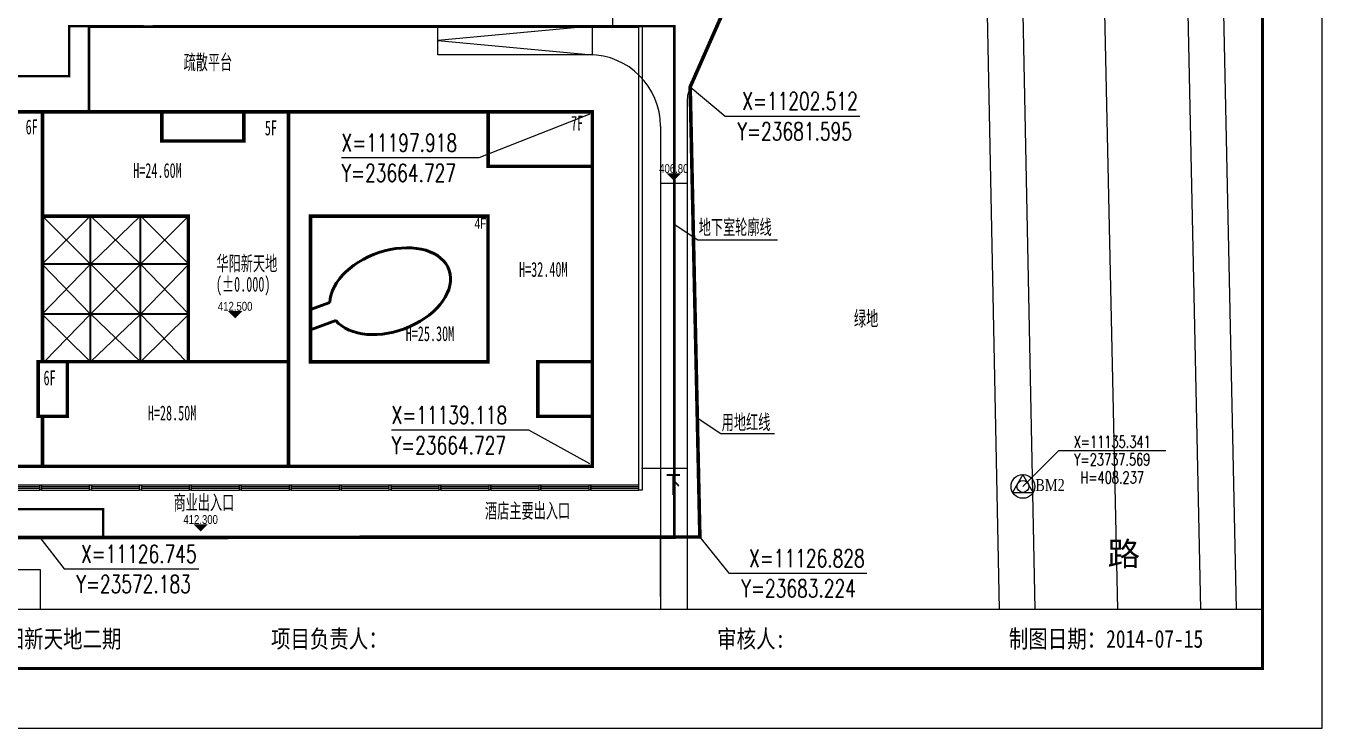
# Model space of a CAD drawing. Extents: x 23428 to 24977637, y 11095 to 11339778.
# Drawn here: x 23569.9 to 23787.9, y 11094.7 to 11212.8 of the extents above; entities that cross this region are included whole.
import ezdxf
from ezdxf.enums import TextEntityAlignment as Align

# ---------------------------------------------------------------- set-up
doc = ezdxf.new("R2010")
doc.units = 0
doc.header["$LTSCALE"] = 1000
for name, pattern in [('DASH', [0.35, 0.25, -0.1]), ('DOTE', [2.42, 2, -0.2, 0.02, -0.2]), ('HIDDEN', [0.375, 0.25, -0.125, 0, 0]), ('PHANTOM2', [1.25, 0.625, -0.125, 0.125, -0.125, 0.125, -0.125]), ('XX', [12, 10, -2])]:
    doc.linetypes.add(name, pattern=pattern)
for name, color, linetype in [('A-ANNO-TXT', 7, 'Continuous'), ('DIM_LEAD', 3, 'Continuous'), ('DIM_SYMB', 3, 'Continuous'), ('G-ANNO-CODT', 7, 'Continuous'), ('KTD', 7, 'Continuous'), ('PUB_TEXT', 7, 'Continuous'), ('STAIR', 5, 'Continuous'), ('SURFACE', 6, 'Continuous'), ('TEXT_BG', 3, 'Continuous'), ('WALL', 2, 'Continuous'), ('WINDOW', 4, 'Continuous'), ('地下停车场', 9, 'Continuous'), ('文字', 3, 'Continuous'), ('用地红线', 1, 'PHANTOM2'), ('绿线', 3, 'Continuous'), ('解坐标', 7, 'Continuous'), ('边框线及图例', 7, 'Continuous'), ('道路', 3, 'Continuous'), ('道路中线', 12, 'Continuous')]:
    doc.layers.add(name, color=color, linetype=linetype)
doc.layers.add('建筑轮廓线', color=6, linetype='Continuous', lineweight=50)
doc.styles.add('_TCH_DIM', font='SIMPLEX', dxfattribs={"bigfont": 'GBCBIG'})
doc.styles.add('BIAOGAO', font='romans.shx', dxfattribs={"bigfont": 'HZDX.SHX'})
doc.styles.add('DZNUM', font='TIMES.TTF')
doc.styles.add('DZST', font='SimSun.ttf')
doc.styles.add('HZ', font='等高度-单线.shx', dxfattribs={"width": 0.7, "height": 50, "bigfont": 'HZTXT.shx'})
doc.styles.add('HZDX', font='txt.shx', dxfattribs={"width": 0.7, "bigfont": 'hztxt.shx'})
doc.styles.add('STYLE1', font='SimSun.ttf')
doc.styles.add('宋体', font='SIMHEI.TTF')

# ---------------------------------------------------------------- blocks, each defined once
blk = doc.blocks.new('mini_bg2')
blk.add_solid([(0, 0), (-2.47, 2.47), (2.47, 2.47)])
at = {"style": 'BIAOGAO', "width": 0.8}
blk.add_attdef('%%P0.000', text='', height=2, dxfattribs=at).set_placement((0, 4.07), align=Align.MIDDLE_CENTER)

msp = doc.modelspace()

# ---------------------------------------------------------------- linework, layer by layer
at = {"linetype": 'DASH', "ltscale": 2}
msp.add_line((23668.537, 11222.418), (23668.537, 11212.718), dxfattribs=at)
at = {"layer": 'DIM_LEAD', "color": 252}
for p, q in [((23678.926, 11179.413), (23682.89, 11176.808)), ((23682.89, 11176.808), (23696.284, 11176.808)), ((23682.793, 11146.861), (23686.758, 11144.256)), ((23686.758, 11144.256), (23695.767, 11144.256))]:
    msp.add_line(p, q, dxfattribs=at)
at = {"layer": 'DIM_SYMB', "color": 252}
msp.add_lwpolyline([(23678.915, 11138.429, 0, 0, 0), (23678.927, 11183.318, 0.8, 0, 0), (23678.928, 11186.318, 0, 0, 0)], format="xyseb", dxfattribs=at)
at = {"layer": 'G-ANNO-CODT', "color": 252}
for p, q in [((23681.596, 11202.512), (23687.495, 11197.583)), ((23664.728, 11197.918), (23646.047, 11190.581)), ((23646.047, 11190.581), (23622.947, 11190.581)), ((23654.469, 11144.797), (23631.369, 11144.797)), ((23664.728, 11139.118), (23654.469, 11144.797))]:
    msp.add_line(p, q, dxfattribs=at)
at = {"layer": 'G-ANNO-CODT', "color": 3}
for p, q in [((23687.495, 11197.583), (23710.155, 11197.583)), ((23572.184, 11126.745), (23576.282, 11121.458)), ((23683.225, 11126.828), (23688.106, 11120.724)), ((23576.282, 11121.458), (23598.942, 11121.458)), ((23688.106, 11120.724), (23711.316, 11120.724))]:
    msp.add_line(p, q, dxfattribs=at)
at = {"layer": 'STAIR', "color": 252}
for p, q in [((23564.078, 11135.618), (23572.178, 11135.618)), ((23564.078, 11135.318), (23572.178, 11135.318)), ((23564.078, 11135.018), (23572.178, 11135.018)), ((23564.078, 11134.718), (23572.178, 11134.718)), ((23572.178, 11134.718), (23572.178, 11135.618)), ((23572.478, 11134.718), (23572.478, 11135.618)), ((23572.478, 11135.618), (23580.578, 11135.618)), ((23572.478, 11135.318), (23580.578, 11135.318)), ((23572.478, 11135.018), (23580.578, 11135.018)), ((23572.478, 11134.718), (23580.578, 11134.718)), ((23580.578, 11134.718), (23580.578, 11135.618)), ((23580.878, 11134.718), (23580.878, 11135.618)), ((23580.878, 11135.618), (23588.978, 11135.618)), ((23580.878, 11135.318), (23588.978, 11135.318)), ((23580.878, 11135.018), (23588.978, 11135.018)), ((23580.878, 11134.718), (23588.978, 11134.718)), ((23588.978, 11134.718), (23588.978, 11135.618)), ((23589.278, 11134.718), (23589.278, 11135.618)), ((23589.278, 11135.618), (23597.378, 11135.618)), ((23589.278, 11135.318), (23597.378, 11135.318)), ((23589.278, 11135.018), (23597.378, 11135.018)), ((23589.278, 11134.718), (23597.378, 11134.718)), ((23597.378, 11134.718), (23597.378, 11135.618)), ((23597.678, 11134.718), (23597.678, 11135.618)), ((23597.678, 11135.618), (23605.778, 11135.618)), ((23597.678, 11135.318), (23605.778, 11135.318)), ((23597.678, 11135.018), (23605.778, 11135.018)), ((23597.678, 11134.718), (23605.778, 11134.718)), ((23605.778, 11134.718), (23605.778, 11135.618)), ((23606.078, 11134.718), (23606.078, 11135.618)), ((23606.078, 11135.618), (23614.178, 11135.618)), ((23606.078, 11135.318), (23614.178, 11135.318)), ((23606.078, 11135.018), (23614.178, 11135.018)), ((23606.078, 11134.718), (23614.178, 11134.718)), ((23614.178, 11134.718), (23614.178, 11135.618)), ((23614.478, 11134.718), (23614.478, 11135.618)), ((23614.478, 11135.618), (23622.578, 11135.618)), ((23614.478, 11135.318), (23622.578, 11135.318)), ((23614.478, 11135.018), (23622.578, 11135.018)), ((23614.478, 11134.718), (23622.578, 11134.718)), ((23622.578, 11134.718), (23622.578, 11135.618)), ((23622.878, 11134.718), (23622.878, 11135.618)), ((23622.878, 11135.618), (23630.978, 11135.618)), ((23622.878, 11135.318), (23630.978, 11135.318)), ((23622.878, 11135.018), (23630.978, 11135.018)), ((23622.878, 11134.718), (23630.978, 11134.718)), ((23630.978, 11134.718), (23630.978, 11135.618)), ((23631.278, 11134.718), (23631.278, 11135.618)), ((23631.278, 11135.618), (23639.378, 11135.618)), ((23631.278, 11135.318), (23639.378, 11135.318)), ((23631.278, 11135.018), (23639.378, 11135.018)), ((23631.278, 11134.718), (23639.378, 11134.718)), ((23639.378, 11134.718), (23639.378, 11135.618)), ((23639.678, 11134.718), (23639.678, 11135.618)), ((23639.678, 11135.618), (23647.778, 11135.618)), ((23639.678, 11135.318), (23647.778, 11135.318)), ((23639.678, 11135.018), (23647.778, 11135.018)), ((23639.678, 11134.718), (23647.778, 11134.718)), ((23647.778, 11134.718), (23647.778, 11135.618)), ((23648.078, 11134.718), (23648.078, 11135.618)), ((23648.078, 11135.618), (23656.178, 11135.618)), ((23648.078, 11135.318), (23656.178, 11135.318)), ((23648.078, 11135.018), (23656.178, 11135.018)), ((23648.078, 11134.718), (23656.178, 11134.718)), ((23656.178, 11134.718), (23656.178, 11135.618)), ((23656.478, 11134.718), (23656.478, 11135.618)), ((23656.478, 11135.618), (23664.578, 11135.618)), ((23656.478, 11135.318), (23664.578, 11135.318)), ((23656.478, 11135.018), (23664.578, 11135.018)), ((23656.478, 11134.718), (23664.578, 11134.718)), ((23664.578, 11134.718), (23664.578, 11135.618)), ((23664.878, 11134.718), (23664.878, 11135.618)), ((23664.878, 11135.618), (23672.978, 11135.618)), ((23664.878, 11135.318), (23672.978, 11135.318)), ((23664.878, 11135.018), (23672.978, 11135.018)), ((23664.878, 11134.718), (23672.978, 11134.718)), ((23672.978, 11134.718), (23672.978, 11135.618))]:
    msp.add_line(p, q, dxfattribs=at)
at = {"layer": 'STAIR'}
for points in [[(23672.978, 11212.718), (23580.328, 11212.718), (23580.328, 11198.318)], [(23672.978, 11212.518), (23580.528, 11212.518), (23580.528, 11198.318)]]:
    msp.add_lwpolyline(points, dxfattribs=at)
at = {"layer": 'STAIR', "color": 252}
for points in [[(23673.528, 11212.718), (23673.528, 11134.718), (23672.978, 11134.718), (23672.978, 11212.718), (23673.528, 11212.718)], [(23572.478, 11135.618), (23572.478, 11134.718), (23572.178, 11134.718), (23572.178, 11135.618), (23572.478, 11135.618)], [(23580.878, 11135.618), (23580.878, 11134.718), (23580.578, 11134.718), (23580.578, 11135.618), (23580.878, 11135.618)], [(23589.278, 11135.618), (23589.278, 11134.718), (23588.978, 11134.718), (23588.978, 11135.618), (23589.278, 11135.618)], [(23597.678, 11135.618), (23597.678, 11134.718), (23597.378, 11134.718), (23597.378, 11135.618), (23597.678, 11135.618)], [(23606.078, 11135.618), (23606.078, 11134.718), (23605.778, 11134.718), (23605.778, 11135.618), (23606.078, 11135.618)], [(23614.478, 11135.618), (23614.478, 11134.718), (23614.178, 11134.718), (23614.178, 11135.618), (23614.478, 11135.618)], [(23622.878, 11135.618), (23622.878, 11134.718), (23622.578, 11134.718), (23622.578, 11135.618), (23622.878, 11135.618)], [(23631.278, 11135.618), (23631.278, 11134.718), (23630.978, 11134.718), (23630.978, 11135.618), (23631.278, 11135.618)], [(23639.678, 11135.618), (23639.678, 11134.718), (23639.378, 11134.718), (23639.378, 11135.618), (23639.678, 11135.618)], [(23648.078, 11135.618), (23648.078, 11134.718), (23647.778, 11134.718), (23647.778, 11135.618), (23648.078, 11135.618)], [(23656.478, 11135.618), (23656.478, 11134.718), (23656.178, 11134.718), (23656.178, 11135.618), (23656.478, 11135.618)], [(23664.878, 11135.618), (23664.878, 11134.718), (23664.578, 11134.718), (23664.578, 11135.618), (23664.878, 11135.618)]]:
    msp.add_lwpolyline(points, dxfattribs=at)
at = {"layer": 'SURFACE', "color": 252, "linetype": 'HIDDEN', "ltscale": 5, "const_width": 0.4}
msp.add_lwpolyline([(23589.691, 11212.718), (23577.128, 11212.718), (23577.128, 11204.318), (23524.528, 11204.318), (23524.528, 11131.518), (23582.828, 11131.518), (23582.828, 11126.718), (23678.928, 11126.718), (23678.928, 11212.718), (23591.191, 11212.718)], dxfattribs=at)
at = {"layer": 'WALL', "color": 252}
msp.add_lwpolyline([(23529.928, 11138.718), (23665.128, 11138.718), (23665.128, 11198.318), (23529.928, 11198.318)], close=True, dxfattribs=at)
at = {"layer": 'WALL', "color": 0, "linetype": 'DASH', "ltscale": 15}
msp.add_lwpolyline([(23572.318, 11114.705), (23572.318, 11121.285), (23493.966, 11121.285), (23493.966, 11116.812), (23452.203, 11116.812)], dxfattribs=at)
at = {"layer": 'WINDOW', "color": 252}
for p, q in [((23580.678, 11172.768), (23572.628, 11180.768)), ((23572.628, 11172.768), (23580.678, 11180.768)), ((23580.678, 11156.318), (23580.678, 11180.768)), ((23580.778, 11156.318), (23580.778, 11180.768)), ((23589.078, 11180.768), (23580.778, 11172.768)), ((23589.078, 11172.768), (23580.778, 11180.768)), ((23589.078, 11156.318), (23589.078, 11180.768)), ((23589.178, 11156.318), (23589.178, 11180.768)), ((23589.178, 11180.768), (23597.178, 11172.768)), ((23589.178, 11172.768), (23597.178, 11180.768)), ((23597.178, 11172.768), (23572.628, 11172.768)), ((23597.178, 11172.668), (23572.628, 11172.668)), ((23580.678, 11164.368), (23572.628, 11172.668)), ((23572.628, 11164.368), (23580.678, 11172.668)), ((23589.078, 11164.368), (23580.778, 11172.693)), ((23589.078, 11172.668), (23580.778, 11164.368)), ((23589.178, 11172.668), (23597.178, 11164.368)), ((23589.178, 11164.368), (23597.178, 11172.668)), ((23597.178, 11164.368), (23572.628, 11164.368)), ((23597.178, 11164.268), (23572.628, 11164.268)), ((23580.678, 11156.318), (23572.628, 11164.268)), ((23572.967, 11156.318), (23580.678, 11164.268)), ((23589.078, 11156.318), (23580.778, 11164.293)), ((23589.078, 11164.268), (23580.778, 11156.318)), ((23589.178, 11164.268), (23596.84, 11156.318)), ((23589.178, 11156.318), (23597.178, 11164.268))]:
    msp.add_line(p, q, dxfattribs=at)
at = {"layer": '地下停车场', "linetype": 'DASH', "ltscale": 3}
msp.add_lwpolyline([(23639.128, 11212.718), (23665.128, 11212.718), (23665.128, 11207.918), (23639.128, 11207.918)], close=True, dxfattribs=at)
msp.add_lwpolyline([(23665.128, 11212.718), (23639.128, 11210.318), (23665.128, 11207.918)], dxfattribs=at)
at = {"layer": '建筑轮廓线', "color": 252, "const_width": 0.6}
for points in [[(23614.028, 11138.718), (23529.928, 11138.718), (23529.928, 11198.318), (23614.028, 11198.318)], [(23572.628, 11198.318), (23572.628, 11156.318)], [(23592.728, 11198.318), (23592.728, 11193.418), (23606.528, 11193.418), (23606.528, 11198.318)], [(23665.128, 11189.168), (23647.628, 11189.168), (23647.628, 11198.318)], [(23597.178, 11156.318), (23597.178, 11180.768), (23572.628, 11180.768)], [(23614.028, 11156.318), (23572.478, 11156.318)], [(23665.128, 11147.118), (23655.978, 11147.118), (23655.978, 11156.318), (23665.128, 11156.318)], [(23572.628, 11147.118), (23572.628, 11138.718)]]:
    msp.add_lwpolyline(points, dxfattribs=at)
for points in [[(23614.028, 11198.318), (23665.128, 11198.318), (23665.128, 11138.718), (23614.028, 11138.718), (23614.028, 11198.318)], [(23617.728, 11180.768), (23647.578, 11180.768), (23647.578, 11156.268), (23617.728, 11156.268)], [(23571.928, 11156.318), (23576.828, 11156.318), (23576.828, 11147.118), (23571.928, 11147.118)]]:
    msp.add_lwpolyline(points, close=True, dxfattribs=at)
at = {"layer": '建筑轮廓线', "color": 252}
for points in [[(23617.733, 11165.1), (23620.965, 11166.276)], [(23617.728, 11161.692), (23621.988, 11163.243)]]:
    msp.add_lwpolyline(points, dxfattribs=at)
msp.add_ellipse((23631.127, 11168.165), major_axis=(-9.898, -3.603), ratio=0.6415056, start_param=6.5070301, end_param=12.3120612, dxfattribs=at)
at = {"layer": '文字'}
for p, q in [((23737.569, 11135.341), (23743.579, 11141.351)), ((23743.579, 11141.351), (23761.579, 11141.351))]:
    msp.add_line(p, q, dxfattribs=at)
at = {"layer": '用地红线', "ltscale": 5, "const_width": 0.6, "flags": 128}
msp.add_lwpolyline([(23567.642, 11309), (23729.057, 11321.005), (23729.279, 11310.705), (23681.596, 11202.512), (23683.225, 11126.828), (23572.184, 11126.745), (23521.328, 11126.707), (23520.465, 11208.016), (23565.231, 11208.016), (23564.818, 11280.801), (23567.642, 11280.894), (23567.642, 11309), (23729.057, 11321.005), (23729.279, 11310.705)], dxfattribs=at)
at = {"layer": '绿线', "color": 252}
msp.add_line((23773.512, 11114.705), (23768.398, 11352.002), dxfattribs=at)
at = {"layer": '解坐标'}
for p, q in [((23787.887, 11094.705), (23787.887, 11380.399)), ((23777.887, 11104.705), (23777.887, 11370.399)), ((23452.203, 11114.705), (23777.887, 11114.705)), ((23777.887, 11114.705), (23777.887, 11114.705))]:
    msp.add_line(p, q, dxfattribs=at)
at = {"layer": '解坐标', "color": 1}
msp.add_lwpolyline([(23737.569, 11137.341), (23735.837, 11134.341), (23739.301, 11134.341)], close=True, dxfattribs=at)
for radius in [2, 1]:
    msp.add_circle((23737.569, 11135.341), radius, dxfattribs=at)
at = {"layer": '边框线及图例', "linetype": 'XX'}
msp.add_lwpolyline([(23428.371, 11094.705), (23787.887, 11094.705), (23787.887, 11380.399), (23428.371, 11380.399)], close=True, dxfattribs=at)
at = {"layer": '边框线及图例', "const_width": 0.5}
msp.add_lwpolyline([(23452.203, 11104.705), (23777.887, 11104.705), (23777.887, 11370.399), (23452.203, 11370.399)], close=True, dxfattribs=at)
at = {"layer": '道路', "color": 252}
for p, q in [((23767.511, 11114.705), (23762.396, 11352.002)), ((23733.598, 11114.705), (23729.681, 11311.427)), ((23728.082, 11309.597), (23681.591, 11202.468)), ((23739.6, 11114.705), (23735.75, 11308.084)), ((23681.096, 11200.079), (23681.096, 11114.705)), ((23676.596, 11195.919), (23676.596, 11114.705)), ((23676.596, 11186.318), (23681.096, 11186.318)), ((23673.428, 11138.429), (23681.096, 11138.429)), ((23676.596, 11116.828), (23676.596, 11126.828))]:
    msp.add_line(p, q, dxfattribs=at)
msp.add_lwpolyline([(23529.928, 11198.318), (23665.128, 11198.318), (23665.128, 11138.718), (23529.928, 11138.718)], close=True, dxfattribs=at)
for centre, radius, start, end in [((23664.596, 11195.918), 12, 0, 90), ((23687.096, 11200.079), 6, 156.54075, 180)]:
    msp.add_arc(centre, radius, start, end, dxfattribs=at)
at = {"layer": '道路中线', "color": 252, "linetype": 'DOTE', "ltscale": 5}
msp.add_line((23753.508, 11114.705), (23748.393, 11352.002), dxfattribs=at)

# ---------------------------------------------------------------- block references
at = {"layer": 'TEXT_BG', "color": 252}
ref = msp.add_blockref('mini_bg2', (23678.838, 11186.744), dxfattribs=dict(at, xscale=0.5, yscale=0.5, zscale=0.5))
ref.add_attrib('%%P0.000', '406.80', dxfattribs={"layer": '0', "height": 1.5, "style": 'HZ', "width": 0.8}).set_placement((23678.838, 11188.782), align=Align.MIDDLE_CENTER)
ref = msp.add_blockref('mini_bg2', (23599.249, 11127.734), dxfattribs=dict(at, xscale=0.5, yscale=0.5, zscale=0.5))
ref.add_attrib('%%P0.000', '412.300', dxfattribs={"layer": '0', "height": 1.5, "style": 'HZ', "width": 0.8}).set_placement((23599.249, 11129.772), align=Align.MIDDLE_CENTER)
at = {"layer": '文字', "color": 251, "linetype": 'Continuous'}
ref = msp.add_blockref('mini_bg2', (23605.057, 11163.587), dxfattribs=dict(at, xscale=0.5, yscale=0.5, zscale=0.5))
ref.add_attrib('%%P0.000', '412.500', dxfattribs={"layer": '0', "height": 1.5, "style": 'HZ', "width": 0.8}).set_placement((23605.057, 11165.624), align=Align.MIDDLE_CENTER)

# ---------------------------------------------------------------- texts
at = {"layer": 'A-ANNO-TXT', "style": '_TCH_DIM', "width": 0.705882}
for s, p in [('X=11202.512', (23690.355, 11198.633)), ('Y=23681.595', (23689.555, 11193.558)), ('X=11126.745', (23579.142, 11122.508)), ('X=11126.828', (23691.516, 11121.774)), ('Y=23572.183', (23578.342, 11117.433)), ('Y=23683.224', (23690.216, 11116.699))]:
    msp.add_text(s, height=2.975, dxfattribs=at).set_placement(p)
at = {"layer": 'A-ANNO-TXT', "color": 252, "style": '_TCH_DIM', "width": 0.705882}
for s, p in [('X=11197.918', (23622.947, 11191.631)), ('Y=23664.727', (23622.947, 11186.556)), ('X=11139.118', (23631.369, 11145.847)), ('Y=23664.727', (23631.369, 11140.772))]:
    msp.add_text(s, height=2.975, dxfattribs=at).set_placement(p)
at = {"layer": 'KTD', "style": 'DZNUM', "width": 0.8}
msp.add_text('BM2', height=2, dxfattribs=at).set_placement((23742.124, 11135.572), align=Align.MIDDLE_CENTER)
at = {"layer": 'KTD', "style": 'DZST', "width": 0.8}
for s, p in [('项目名称：华阳新天地二期', (23546.647, 11109.705)), ('项目负责人：', (23611.078, 11109.705)), ('审核人:', (23686.131, 11109.705))]:
    msp.add_text(s, height=3, dxfattribs=at).set_placement(p, align=Align.MIDDLE_LEFT)
msp.add_text('制图日期：2014-07-15', height=3, dxfattribs=at).set_placement((23767.887, 11109.705), align=Align.MIDDLE_RIGHT)
at = {"layer": 'PUB_TEXT', "color": 252, "style": 'HZ', "width": 0.7}
msp.add_text('4F', height=1.8, dxfattribs=at).set_placement((23645.325, 11178.651))
at = {"layer": 'PUB_TEXT', "color": 252, "style": '_TCH_DIM'}
msp.add_text('下', height=3.5, dxfattribs=at).set_placement((23677.495, 11133.879))
at = {"layer": '文字', "color": 251, "linetype": 'Continuous', "style": 'STYLE1', "width": 0.6}
for s, p in [('疏散平台', (23596.386, 11205.418)), ('6F', (23569.813, 11194.533)), ('5F', (23610.05, 11194.37)), ('7F', (23661.561, 11195.153)), ('H=24.60M', (23587.905, 11187.215)), ('地下室轮廓线', (23683.028, 11177.683)), ('华阳新天地', (23601.915, 11171.587)), ('H=32.40M', (23652.809, 11170.577)), ('(%%P0.000)', (23601.816, 11168.08)), ('绿地', (23709.14, 11162.32)), ('H=25.30M', (23633.744, 11159.767)), ('6F', (23572.815, 11152.353)), ('H=28.50M', (23590.363, 11146.437)), ('商业出入口', (23594.679, 11131.385)), ('酒店主要出入口', (23647.077, 11129.988))]:
    msp.add_text(s, height=2.5, rotation=0.09125, dxfattribs=at).set_placement(p)
at = {"layer": '文字', "color": 7, "linetype": 'Continuous', "style": 'STYLE1', "width": 0.6}
msp.add_text('用地红线', height=2.5, rotation=0.09125, dxfattribs=at).set_placement((23686.896, 11144.902))
at = {"layer": '文字', "style": 'HZDX', "width": 0.7}
for s, p in [('X=11135.341', (23752.579, 11142.851)), ('Y=23737.569', (23752.579, 11139.851)), ('H=408.237', (23752.579, 11136.851))]:
    msp.add_text(s, height=2, dxfattribs=at).set_placement(p, align=Align.MIDDLE_CENTER)
at = {"layer": '文字', "color": 7, "linetype": 'Continuous', "insert": (23751.81, 11306.039), "char_height": 4, "width": 146.22634, "attachment_point": 1, "style": '宋体'}
msp.add_mtext('{\\fMicrosoft YaHei|b0|i0|c134|p34;纺\\P\\P\\P\\P\\P\\P\\P\\P\\P\\P\\P\\P\\P渭\\P\\P\\P\\P\\P\\P\\P\\P\\P\\P\\P\\P\\P\\P路}', dxfattribs=at)

doc.saveas('drawing.dxf')
